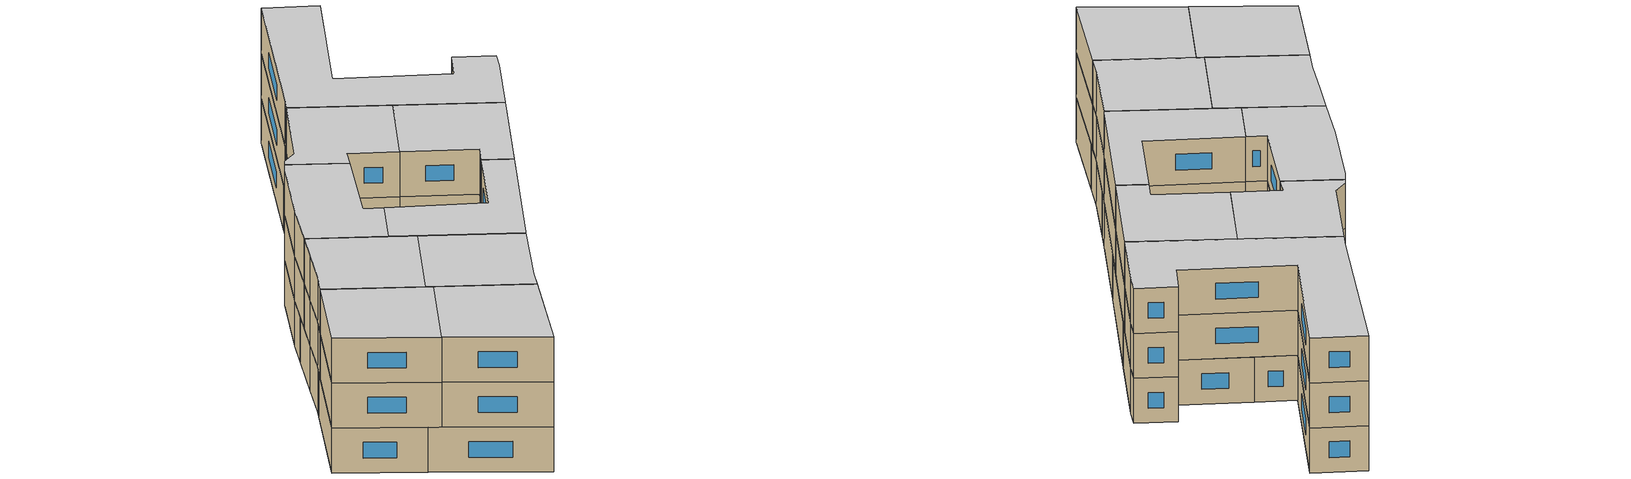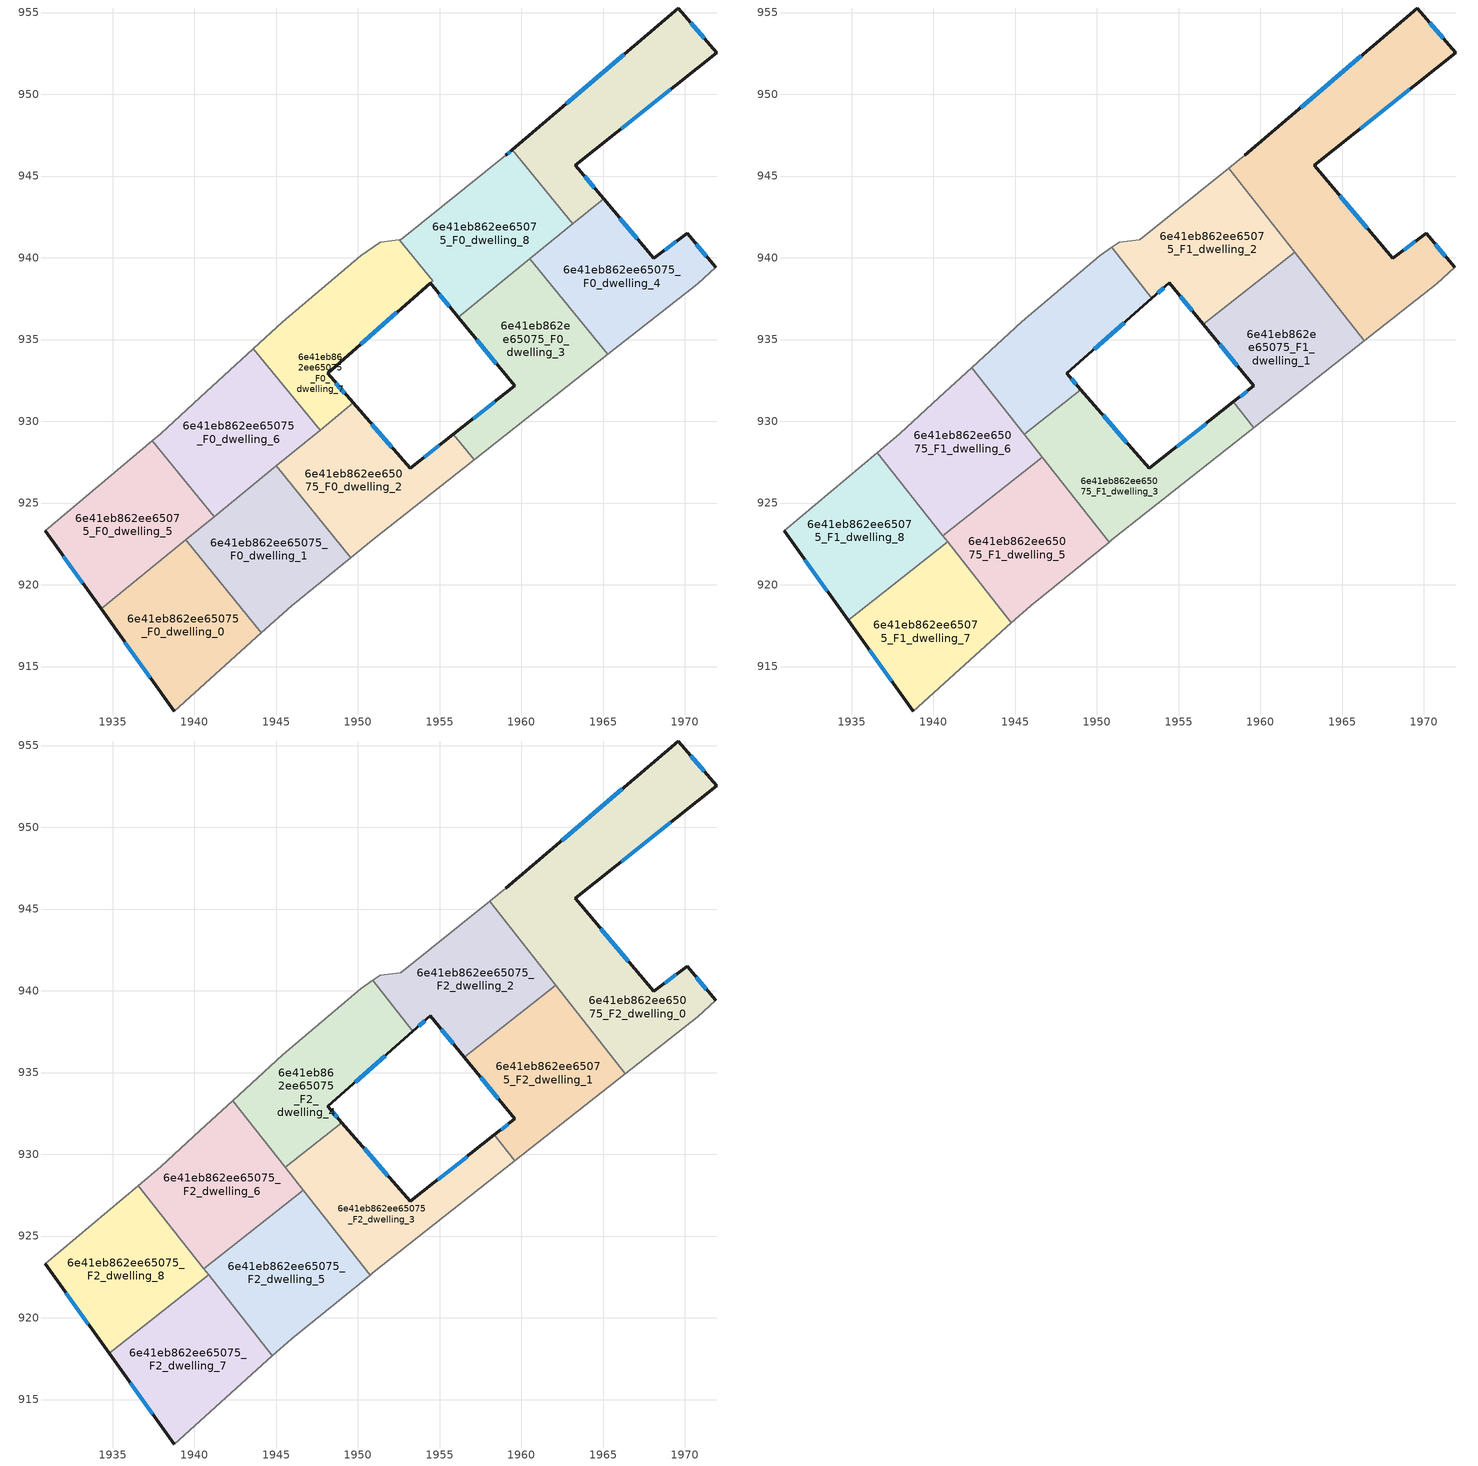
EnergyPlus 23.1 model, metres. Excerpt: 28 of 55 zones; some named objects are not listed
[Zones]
6e41eb862ee65075_F0_dwelling_0
 floor ground (EU_floor_Construction): 1939.47,922.75 1944.1,917.07 1938.76,912.28 1934.3,918.53 z0
 wall outside (EU_wall_Construction): 1934.3,918.53 1938.76,912.28 z0:3
 wall to 6e41eb862ee65075_F0_dwelling_1 (EU_wall_Construction): 1944.1,917.07 1939.47,922.75 z0:3
 wall adiabatic (EU_wall_Construction): 1938.76,912.28 1944.1,917.07 z0:3
 wall to 6e41eb862ee65075_F0_dwelling_5 (EU_wall_Construction): 1939.47,922.75 1934.3,918.53 z0:3
 window (EU_Window_Construction): 1935.75,916.5 1937.31,914.31 z0.98:2.02
6e41eb862ee65075_F0_dwelling_1
 floor ground (EU_floor_Construction): 1945.01,927.27 1949.58,921.67 1945.95,918.72 1944.1,917.07 1939.47,922.75 z0
 wall to 6e41eb862ee65075_F0_dwelling_2 (EU_wall_Construction): 1949.58,921.67 1945.01,927.27 z0:3
 wall adiabatic (EU_wall_Construction): 1944.1,917.07 1945.95,918.72 1949.58,921.67 z0:3
 wall to 6e41eb862ee65075_F0_dwelling_6 (EU_wall_Construction): 1945.01,927.27 1941.22,924.18 z0:3
 wall to 6e41eb862ee65075_F0_dwelling_5 (EU_wall_Construction): 1941.22,924.18 1939.47,922.75 z0:3
6e41eb862ee65075_F0_dwelling_2
 floor ground (EU_floor_Construction): 1955.85,929.21 1957.12,927.65 1950.92,922.75 1949.58,921.67 1945.01,927.27 1949.73,931.12 1953.21,927.13 z0
 wall outside (EU_wall_Construction): 1955.85,929.21 1953.21,927.13 1949.73,931.12 z0:3
 wall to 6e41eb862ee65075_F0_dwelling_3 (EU_wall_Construction): 1957.12,927.65 1955.85,929.21 z0:3
 wall adiabatic (EU_wall_Construction): 1949.58,921.67 1950.92,922.75 1957.12,927.65 z0:3
 wall to 6e41eb862ee65075_F0_dwelling_7 (EU_wall_Construction): 1949.73,931.12 1947.69,929.46 z0:3
 wall to 6e41eb862ee65075_F0_dwelling_6 (EU_wall_Construction): 1947.69,929.46 1945.01,927.27 z0:3
 window (EU_Window_Construction): 1952.08,928.43 1950.86,929.83 / 1954.99,928.54 1954.07,927.81 z0.98:2.02
6e41eb862ee65075_F0_dwelling_3
 floor ground (EU_floor_Construction): 1960.52,939.93 1965.29,934.09 1957.12,927.65 1955.85,929.21 1959.6,932.16 1956.15,936.37 z0
 wall outside (EU_wall_Construction): 1956.15,936.37 1959.6,932.16 1955.85,929.21 z0:3
 wall to 6e41eb862ee65075_F0_dwelling_4 (EU_wall_Construction): 1965.29,934.09 1960.52,939.93 z0:3
 wall adiabatic (EU_wall_Construction): 1957.12,927.65 1965.29,934.09 z0:3
 wall to 6e41eb862ee65075_F0_dwelling_8 (EU_wall_Construction): 1960.52,939.93 1956.3,936.49 1956.15,936.37 z0:3
 window (EU_Window_Construction): 1957.27,935 1958.48,933.53 / 1958.38,931.2 1957.07,930.17 z0.98:2.02
6e41eb862ee65075_F0_dwelling_4
 floor ground (EU_floor_Construction): 1970.14,941.51 1971.88,939.41 1970.78,938.42 1965.29,934.09 1960.52,939.93 1965.03,943.61 1968.11,939.97 z0
 wall outside (EU_wall_Construction): 1971.88,939.41 1970.14,941.51 1968.11,939.97 1965.03,943.61 z0:3
 wall adiabatic (EU_wall_Construction): 1965.29,934.09 1970.78,938.42 1971.88,939.41 z0:3
 wall to 6e41eb862ee65075_F0_dwelling_9 (EU_wall_Construction): 1965.03,943.61 1963.14,942.07 z0:3
 wall to 6e41eb862ee65075_F0_dwelling_8 (EU_wall_Construction): 1963.14,942.07 1960.52,939.93 z0:3
 window (EU_Window_Construction): 1967.11,941.16 1966.03,942.43 / 1969.48,941.01 1968.77,940.47 / 1971.31,940.09 1970.7,940.83 z0.98:2.02
6e41eb862ee65075_F0_dwelling_5
 floor ground (EU_floor_Construction): 1937.44,928.81 1941.22,924.18 1934.3,918.53 1930.88,923.31 z0
 wall outside (EU_wall_Construction): 1930.88,923.31 1934.3,918.53 z0:3
 wall to 6e41eb862ee65075_F0_dwelling_6 (EU_wall_Construction): 1941.22,924.18 1937.44,928.81 z0:3
 wall adiabatic (EU_wall_Construction): 1937.44,928.81 1930.88,923.31 z0:3
 window (EU_Window_Construction): 1931.99,921.76 1933.19,920.08 z0.98:2.02
6e41eb862ee65075_F0_dwelling_6
 floor ground (EU_floor_Construction): 1943.61,934.45 1947.69,929.46 1941.22,924.18 1937.44,928.81 1937.96,929.25 1940.35,931.46 z0
 wall adiabatic (EU_wall_Construction): 1943.61,934.45 1940.35,931.46 1937.96,929.25 1937.44,928.81 z0:3
 wall to 6e41eb862ee65075_F0_dwelling_7 (EU_wall_Construction): 1947.69,929.46 1943.61,934.45 z0:3
 ceiling adiabatic (EU_roof_Construction): 1947.69,929.46 1943.61,934.45 1942.34,933.29 1946.27,928.3 z3
6e41eb862ee65075_F0_dwelling_7
 floor ground (EU_floor_Construction): 1952.54,941.09 1954.58,938.59 1948.15,932.93 1949.73,931.12 1947.69,929.46 1943.61,934.45 1945.4,936.09 1950.19,940.13 1951.37,940.95 z0
 wall outside (EU_wall_Construction): 1949.73,931.12 1948.15,932.93 1954.43,938.46 z0:3
 wall to 6e41eb862ee65075_F0_dwelling_8 (EU_wall_Construction): 1954.44,938.46 1954.58,938.59 1952.54,941.09 z0:3
 wall adiabatic (EU_wall_Construction): 1952.54,941.09 1951.37,940.95 1950.19,940.13 1945.4,936.09 1943.61,934.45 z0:3
 window (EU_Window_Construction): 1950.19,934.73 1952.39,936.66 / 1949.21,931.71 1948.66,932.34 z0.98:2.02
6e41eb862ee65075_F0_dwelling_8
 floor ground (EU_floor_Construction): 1959.44,946.61 1963.14,942.07 1956.3,936.49 1956.15,936.37 1954.44,938.46 1954.58,938.59 1952.54,941.09 1952.63,941.1 1959.04,946.26 z0
 wall outside (EU_wall_Construction): 1959.44,946.61 1959.04,946.26 / 1954.44,938.46 1956.15,936.37 z0:3
 wall adiabatic (EU_wall_Construction): 1959.04,946.26 1952.63,941.1 1952.54,941.09 z0:3
 wall to 6e41eb862ee65075_F0_dwelling_9 (EU_wall_Construction): 1963.14,942.07 1959.44,946.61 z0:3
 window (EU_Window_Construction): 1959.31,946.49 1959.17,946.37 / 1955,937.78 1955.6,937.05 z0.98:2.02
6e41eb862ee65075_F0_dwelling_9
 floor ground (EU_floor_Construction): 1969.61,955.28 1971.96,952.54 1963.31,945.65 1965.03,943.61 1963.14,942.07 1959.44,946.61 z0
 wall outside (EU_wall_Construction): 1965.03,943.61 1963.31,945.65 1971.96,952.54 1969.61,955.28 1959.44,946.61 z0:3
 window (EU_Window_Construction): 1964.47,944.28 1963.87,944.99 / 1966.3,952.46 1962.75,949.43 / 1971.19,953.43 1970.37,954.39 / 1966.12,947.89 1969.14,950.3 z0.98:2.02
6e41eb862ee65075_F1_dwelling_0
 floor to 6e41eb862ee65075_F0_dwelling_9 (EU_floor_Construction): 1969.61,955.28 1971.96,952.54 1963.31,945.65 1965.03,943.61 1963.14,942.07 1959.44,946.6 z3
 floor to 6e41eb862ee65075_F0_dwelling_4 (EU_floor_Construction): 1970.14,941.51 1971.88,939.41 1970.78,938.42 1966.36,934.93 1961.67,940.88 1965.03,943.61 1968.11,939.97 z3
 floor to 6e41eb862ee65075_F0_dwelling_8 (EU_floor_Construction): 1959.44,946.6 1963.14,942.07 1961.67,940.88 1958.06,945.47 1959.04,946.26 z3
 wall outside (EU_wall_Construction): 1971.88,939.41 1970.14,941.51 1968.11,939.97 1963.31,945.65 1971.96,952.54 1969.61,955.28 1959.04,946.26 z3:6
 wall adiabatic (EU_wall_Construction): 1966.36,934.93 1970.78,938.42 1971.88,939.41 / 1959.04,946.26 1958.06,945.47 z3:6
 wall to 6e41eb862ee65075_F1_dwelling_1 (EU_wall_Construction): 1962.09,940.34 1966.36,934.93 z3:6
 wall to 6e41eb862ee65075_F1_dwelling_2 (EU_wall_Construction): 1958.06,945.47 1962.09,940.34 z3:6
 window (EU_Window_Construction): 1966.55,941.82 1964.87,943.8 / 1969.48,941.01 1968.77,940.47 / 1971.31,940.09 1970.7,940.83 / 1966.17,952.35 1962.48,949.19 / 1971.19,953.43 1970.37,954.39 / 1966.12,947.89 1969.14,950.3 z3.98:5.02
6e41eb862ee65075_F1_dwelling_1
 floor to 6e41eb862ee65075_F0_dwelling_3 (EU_floor_Construction): 1960.93,939.43 1965.29,934.09 1959.6,929.6 1958.35,931.18 1959.6,932.16 1956.5,935.94 z3
 floor to 6e41eb862ee65075_F0_dwelling_4 (EU_floor_Construction): 1962.09,940.34 1966.36,934.93 1965.29,934.09 1960.93,939.43 z3
 wall outside (EU_wall_Construction): 1956.5,935.94 1959.6,932.16 1958.35,931.18 z3:6
 wall to 6e41eb862ee65075_F1_dwelling_2 (EU_wall_Construction): 1962.09,940.34 1956.5,935.94 z3:6
 wall adiabatic (EU_wall_Construction): 1959.6,929.6 1966.36,934.93 z3:6
 wall to 6e41eb862ee65075_F1_dwelling_3 (EU_wall_Construction): 1958.35,931.18 1959.6,929.6 z3:6
 window (EU_Window_Construction): 1959.19,931.84 1958.76,931.5 / 1957.51,934.71 1958.59,933.39 z3.98:5.02
6e41eb862ee65075_F1_dwelling_2
 floor to 6e41eb862ee65075_F0_dwelling_8 (EU_floor_Construction): 1958.06,945.47 1961.67,940.88 1956.3,936.49 1956.15,936.37 1954.44,938.46 1954.58,938.59 1952.54,941.09 1952.63,941.1 z3
 floor to 6e41eb862ee65075_F0_dwelling_3 (EU_floor_Construction): 1960.52,939.93 1960.93,939.43 1956.5,935.94 1956.15,936.37 z3
 floor to 6e41eb862ee65075_F0_dwelling_7 (EU_floor_Construction): 1952.54,941.09 1954.58,938.59 1953.36,937.52 1950.91,940.63 1951.37,940.95 z3
 floor to 6e41eb862ee65075_F0_dwelling_4 (EU_floor_Construction): 1961.67,940.88 1962.09,940.34 1960.93,939.43 1960.52,939.93 z3
 wall outside (EU_wall_Construction): 1953.36,937.52 1954.44,938.46 1956.5,935.94 z3:6
 wall to 6e41eb862ee65075_F1_dwelling_4 (EU_wall_Construction): 1950.91,940.63 1953.36,937.52 z3:6
 wall adiabatic (EU_wall_Construction): 1958.06,945.47 1952.63,941.1 1951.37,940.95 1950.91,940.63 z3:6
 window (EU_Window_Construction): 1955.11,937.64 1955.83,936.76 / 1953.71,937.83 1954.09,938.16 z3.98:5.02
6e41eb862ee65075_F1_dwelling_3
 floor to 6e41eb862ee65075_F0_dwelling_2 (EU_floor_Construction): 1955.85,929.21 1957.12,927.65 1950.92,922.75 1950.75,922.62 1946.27,928.3 1949.73,931.12 1953.21,927.13 z3
 floor to 6e41eb862ee65075_F0_dwelling_3 (EU_floor_Construction): 1958.35,931.18 1959.6,929.6 1957.12,927.65 1955.85,929.21 z3
 floor to 6e41eb862ee65075_F0_dwelling_7 (EU_floor_Construction): 1949.02,931.94 1949.73,931.12 1947.69,929.46 1946.98,930.33 z3
 floor adiabatic (EU_floor_Construction): 1946.98,930.33 1947.69,929.46 1946.27,928.3 1945.56,929.21 z3
 wall outside (EU_wall_Construction): 1958.35,931.18 1953.21,927.13 1949.02,931.94 z3:6
 wall adiabatic (EU_wall_Construction): 1950.75,922.62 1950.92,922.75 1959.6,929.6 z3:6
 wall to 6e41eb862ee65075_F1_dwelling_4 (EU_wall_Construction): 1949.02,931.94 1945.56,929.21 z3:6
 wall to 6e41eb862ee65075_F1_dwelling_5 (EU_wall_Construction): 1946.66,927.82 1950.75,922.62 z3:6
 wall to 6e41eb862ee65075_F1_dwelling_6 (EU_wall_Construction): 1945.56,929.21 1946.66,927.82 z3:6
 window (EU_Window_Construction): 1951.85,928.69 1950.38,930.37 / 1956.68,929.87 1954.88,928.45 z3.98:5.02
6e41eb862ee65075_F1_dwelling_4
 floor to 6e41eb862ee65075_F0_dwelling_7 (EU_floor_Construction): 1950.91,940.63 1953.36,937.52 1948.15,932.93 1949.02,931.94 1946.98,930.33 1943.61,934.45 1945.4,936.09 1950.19,940.13 z3
 floor adiabatic (EU_floor_Construction): 1943.61,934.45 1946.98,930.33 1945.56,929.21 1942.34,933.29 z3
 wall outside (EU_wall_Construction): 1949.02,931.94 1948.15,932.93 1953.36,937.52 z3:6
 wall adiabatic (EU_wall_Construction): 1950.91,940.63 1950.19,940.13 1945.4,936.09 1942.34,933.29 z3:6
 wall to 6e41eb862ee65075_F1_dwelling_6 (EU_wall_Construction): 1942.34,933.29 1945.56,929.21 z3:6
 window (EU_Window_Construction): 1949.84,934.42 1951.67,936.03 / 1948.73,932.26 1948.43,932.61 z3.98:5.02
6e41eb862ee65075_F1_dwelling_5
 floor to 6e41eb862ee65075_F0_dwelling_1 (EU_floor_Construction): 1945.38,926.81 1949.58,921.67 1945.95,918.72 1944.77,917.67 1940.56,923.02 z3
 floor to 6e41eb862ee65075_F0_dwelling_2 (EU_floor_Construction): 1946.66,927.82 1950.75,922.62 1949.58,921.67 1945.38,926.81 z3
 wall to 6e41eb862ee65075_F1_dwelling_6 (EU_wall_Construction): 1946.66,927.82 1940.56,923.02 z3:6
 wall adiabatic (EU_wall_Construction): 1944.77,917.67 1945.95,918.72 1950.75,922.62 z3:6
 wall to 6e41eb862ee65075_F1_dwelling_7 (EU_wall_Construction): 1940.87,922.63 1944.77,917.67 z3:6
 wall to 6e41eb862ee65075_F1_dwelling_8 (EU_wall_Construction): 1940.56,923.02 1940.87,922.63 z3:6
6e41eb862ee65075_F1_dwelling_6
 floor to 6e41eb862ee65075_F0_dwelling_6 (EU_floor_Construction): 1942.34,933.29 1946.27,928.3 1941.22,924.18 1937.44,928.81 1937.96,929.25 1940.35,931.46 z3
 floor to 6e41eb862ee65075_F0_dwelling_1 (EU_floor_Construction): 1945.01,927.27 1945.38,926.81 1940.56,923.02 1940.26,923.4 z3
 floor to 6e41eb862ee65075_F0_dwelling_5 (EU_floor_Construction): 1937.44,928.81 1941.22,924.18 1940.26,923.4 1936.57,928.09 z3
 floor to 6e41eb862ee65075_F0_dwelling_2 (EU_floor_Construction): 1946.27,928.3 1946.66,927.82 1945.38,926.81 1945.01,927.27 z3
 wall adiabatic (EU_wall_Construction): 1942.34,933.29 1940.35,931.46 1937.96,929.25 1936.57,928.09 z3:6
 wall to 6e41eb862ee65075_F1_dwelling_8 (EU_wall_Construction): 1936.57,928.09 1940.56,923.02 z3:6
6e41eb862ee65075_F1_dwelling_7
 floor to 6e41eb862ee65075_F0_dwelling_0 (EU_floor_Construction): 1940.08,922 1944.1,917.07 1938.76,912.28 1934.79,917.84 z3
 floor to 6e41eb862ee65075_F0_dwelling_1 (EU_floor_Construction): 1940.87,922.63 1944.77,917.67 1944.1,917.07 1940.08,922 z3
 wall outside (EU_wall_Construction): 1934.79,917.84 1938.76,912.28 z3:6
 wall adiabatic (EU_wall_Construction): 1938.76,912.28 1944.77,917.67 z3:6
 wall to 6e41eb862ee65075_F1_dwelling_8 (EU_wall_Construction): 1940.87,922.63 1934.79,917.84 z3:6
 window (EU_Window_Construction): 1936.08,916.03 1937.47,914.09 z3.98:5.02
6e41eb862ee65075_F1_dwelling_8
 floor to 6e41eb862ee65075_F0_dwelling_5 (EU_floor_Construction): 1936.57,928.09 1940.26,923.4 1934.3,918.53 1930.88,923.31 z3
 floor to 6e41eb862ee65075_F0_dwelling_0 (EU_floor_Construction): 1939.47,922.75 1940.08,922 1934.79,917.84 1934.3,918.53 z3
 floor to 6e41eb862ee65075_F0_dwelling_1 (EU_floor_Construction): 1940.26,923.4 1940.87,922.63 1940.08,922 1939.47,922.75 z3
 wall outside (EU_wall_Construction): 1930.88,923.31 1934.79,917.84 z3:6
 wall adiabatic (EU_wall_Construction): 1936.57,928.09 1930.88,923.31 z3:6
 window (EU_Window_Construction): 1932.15,921.53 1933.52,919.62 z3.98:5.02
6e41eb862ee65075_F2_dwelling_0
 floor to 6e41eb862ee65075_F1_dwelling_0 (EU_floor_Construction): 1969.61,955.28 1971.96,952.54 1963.31,945.65 1968.11,939.97 1970.14,941.51 1971.88,939.41 1970.78,938.42 1966.36,934.93 1958.06,945.47 1959.04,946.26 z6
 wall outside (EU_wall_Construction): 1971.88,939.41 1970.14,941.51 1968.11,939.97 1963.31,945.65 1971.96,952.54 1969.61,955.28 1959.04,946.26 z6:9
 wall adiabatic (EU_wall_Construction): 1966.36,934.93 1970.78,938.42 1971.88,939.41 / 1959.04,946.26 1958.06,945.47 z6:9
 wall to 6e41eb862ee65075_F2_dwelling_1 (EU_wall_Construction): 1962.09,940.34 1966.36,934.93 z6:9
 wall to 6e41eb862ee65075_F2_dwelling_2 (EU_wall_Construction): 1958.06,945.47 1962.09,940.34 z6:9
 window (EU_Window_Construction): 1966.55,941.82 1964.87,943.8 / 1969.48,941.01 1968.77,940.47 / 1971.31,940.09 1970.7,940.83 / 1966.17,952.35 1962.48,949.19 / 1971.19,953.43 1970.37,954.39 / 1966.12,947.89 1969.14,950.3 z6.98:8.02
 ceiling to 6e41eb862ee65075_F3_dwelling_0 (EU_floor_Construction): 1970.78,938.42 1971.88,939.41 1970.14,941.51 1968.11,939.97 1963.31,945.65 1971.96,952.54 1969.61,955.28 1959.04,946.26 1958.06,945.47 1966.36,934.93 z9
6e41eb862ee65075_F2_dwelling_1
 floor to 6e41eb862ee65075_F1_dwelling_1 (EU_floor_Construction): 1962.09,940.34 1966.36,934.93 1959.6,929.6 1958.35,931.18 1959.6,932.16 1956.5,935.94 z6
 wall outside (EU_wall_Construction): 1956.5,935.94 1959.6,932.16 1958.35,931.18 z6:9
 wall to 6e41eb862ee65075_F2_dwelling_2 (EU_wall_Construction): 1962.09,940.34 1956.5,935.94 z6:9
 wall adiabatic (EU_wall_Construction): 1959.6,929.6 1966.36,934.93 z6:9
 wall to 6e41eb862ee65075_F2_dwelling_3 (EU_wall_Construction): 1958.35,931.18 1959.6,929.6 z6:9
 window (EU_Window_Construction): 1959.19,931.84 1958.76,931.5 / 1957.51,934.71 1958.59,933.39 z6.98:8.02
 ceiling to 6e41eb862ee65075_F3_dwelling_1 (EU_floor_Construction): 1966.36,934.93 1962.09,940.34 1956.5,935.94 1959.6,932.16 1958.35,931.18 1959.6,929.6 z9
6e41eb862ee65075_F2_dwelling_2
 floor to 6e41eb862ee65075_F1_dwelling_2 (EU_floor_Construction): 1958.06,945.47 1962.09,940.34 1956.5,935.94 1954.44,938.46 1953.36,937.52 1950.91,940.63 1951.37,940.95 1952.63,941.1 z6
 wall outside (EU_wall_Construction): 1953.36,937.52 1954.44,938.46 1956.5,935.94 z6:9
 wall to 6e41eb862ee65075_F2_dwelling_4 (EU_wall_Construction): 1950.91,940.63 1953.36,937.52 z6:9
 wall adiabatic (EU_wall_Construction): 1958.06,945.47 1952.63,941.1 1951.37,940.95 1950.91,940.63 z6:9
 window (EU_Window_Construction): 1955.11,937.64 1955.83,936.76 / 1953.71,937.83 1954.09,938.16 z6.98:8.02
 ceiling to 6e41eb862ee65075_F3_dwelling_2 (EU_floor_Construction): 1962.09,940.34 1958.06,945.47 1952.63,941.1 1951.37,940.95 1950.91,940.63 1953.36,937.52 1954.44,938.46 1956.5,935.94 z9
6e41eb862ee65075_F2_dwelling_3
 floor to 6e41eb862ee65075_F1_dwelling_3 (EU_floor_Construction): 1958.35,931.18 1959.6,929.6 1950.92,922.75 1950.75,922.62 1945.56,929.21 1949.02,931.94 1953.21,927.13 z6
 wall outside (EU_wall_Construction): 1958.35,931.18 1953.21,927.13 1949.02,931.94 z6:9
 wall adiabatic (EU_wall_Construction): 1950.75,922.62 1950.92,922.75 1959.6,929.6 z6:9
 wall to 6e41eb862ee65075_F2_dwelling_4 (EU_wall_Construction): 1949.02,931.94 1945.56,929.21 z6:9
 wall to 6e41eb862ee65075_F2_dwelling_5 (EU_wall_Construction): 1946.66,927.82 1950.75,922.62 z6:9
 wall to 6e41eb862ee65075_F2_dwelling_6 (EU_wall_Construction): 1945.56,929.21 1946.66,927.82 z6:9
 window (EU_Window_Construction): 1951.85,928.69 1950.38,930.37 / 1956.68,929.87 1954.88,928.45 z6.98:8.02
 ceiling to 6e41eb862ee65075_F3_dwelling_3 (EU_floor_Construction): 1959.6,929.6 1958.35,931.18 1953.21,927.13 1949.02,931.94 1945.56,929.21 1950.75,922.62 1950.92,922.75 z9
6e41eb862ee65075_F2_dwelling_4
 floor to 6e41eb862ee65075_F1_dwelling_4 (EU_floor_Construction): 1950.91,940.63 1953.36,937.52 1948.15,932.93 1949.02,931.94 1945.56,929.21 1942.34,933.29 1945.4,936.09 1950.19,940.13 z6
 wall outside (EU_wall_Construction): 1949.02,931.94 1948.15,932.93 1953.36,937.52 z6:9
 wall adiabatic (EU_wall_Construction): 1950.91,940.63 1950.19,940.13 1945.4,936.09 1942.34,933.29 z6:9
 wall to 6e41eb862ee65075_F2_dwelling_6 (EU_wall_Construction): 1942.34,933.29 1945.56,929.21 z6:9
 window (EU_Window_Construction): 1949.84,934.42 1951.67,936.03 / 1948.73,932.26 1948.43,932.61 z6.98:8.02
 ceiling to 6e41eb862ee65075_F3_dwelling_4 (EU_floor_Construction): 1949.02,931.94 1948.15,932.93 1953.36,937.52 1950.91,940.63 1950.19,940.13 1945.4,936.09 1942.34,933.29 1945.56,929.21 z9
6e41eb862ee65075_F2_dwelling_5
 floor to 6e41eb862ee65075_F1_dwelling_5 (EU_floor_Construction): 1946.66,927.82 1950.75,922.62 1945.95,918.72 1944.77,917.67 1940.56,923.02 z6
 wall to 6e41eb862ee65075_F2_dwelling_6 (EU_wall_Construction): 1946.66,927.82 1940.56,923.02 z6:9
 wall adiabatic (EU_wall_Construction): 1944.77,917.67 1945.95,918.72 1950.75,922.62 z6:9
 wall to 6e41eb862ee65075_F2_dwelling_7 (EU_wall_Construction): 1940.87,922.63 1944.77,917.67 z6:9
 wall to 6e41eb862ee65075_F2_dwelling_8 (EU_wall_Construction): 1940.56,923.02 1940.87,922.63 z6:9
 ceiling to 6e41eb862ee65075_F3_dwelling_5 (EU_floor_Construction): 1945.95,918.72 1950.75,922.62 1946.66,927.82 1940.56,923.02 1944.77,917.67 z9
6e41eb862ee65075_F2_dwelling_6
 floor to 6e41eb862ee65075_F1_dwelling_6 (EU_floor_Construction): 1942.34,933.29 1946.66,927.82 1940.56,923.02 1936.57,928.09 1937.96,929.25 1940.35,931.46 z6
 wall adiabatic (EU_wall_Construction): 1942.34,933.29 1940.35,931.46 1937.96,929.25 1936.57,928.09 z6:9
 wall to 6e41eb862ee65075_F2_dwelling_8 (EU_wall_Construction): 1936.57,928.09 1940.56,923.02 z6:9
 ceiling to 6e41eb862ee65075_F3_dwelling_6 (EU_floor_Construction): 1946.66,927.82 1942.34,933.29 1940.35,931.46 1937.96,929.25 1936.57,928.09 1940.56,923.02 z9
6e41eb862ee65075_F2_dwelling_7
 floor to 6e41eb862ee65075_F1_dwelling_7 (EU_floor_Construction): 1940.87,922.63 1944.77,917.67 1938.76,912.28 1934.79,917.84 z6
 wall outside (EU_wall_Construction): 1934.79,917.84 1938.76,912.28 z6:9
 wall adiabatic (EU_wall_Construction): 1938.76,912.28 1944.77,917.67 z6:9
 wall to 6e41eb862ee65075_F2_dwelling_8 (EU_wall_Construction): 1940.87,922.63 1934.79,917.84 z6:9
 window (EU_Window_Construction): 1936.08,916.03 1937.47,914.09 z6.98:8.02
 ceiling to 6e41eb862ee65075_F3_dwelling_7 (EU_floor_Construction): 1944.77,917.67 1940.87,922.63 1934.79,917.84 1938.76,912.28 z9
6e41eb862ee65075_F2_dwelling_8
 floor to 6e41eb862ee65075_F1_dwelling_8 (EU_floor_Construction): 1936.57,928.09 1940.87,922.63 1934.79,917.84 1930.88,923.31 z6
 wall outside (EU_wall_Construction): 1930.88,923.31 1934.79,917.84 z6:9
 wall adiabatic (EU_wall_Construction): 1936.57,928.09 1930.88,923.31 z6:9
 window (EU_Window_Construction): 1932.15,921.53 1933.52,919.62 z6.98:8.02
 ceiling to 6e41eb862ee65075_F3_dwelling_8 (EU_floor_Construction): 1940.87,922.63 1936.57,928.09 1930.88,923.31 1934.79,917.84 z9
[Building]
EU S2 Campaign: North Axis=0; Terrain=City; Solar Distribution=FullExterior
[Site:Location]
Bologna: Latitude=44.5; Longitude=11.25; Time Zone=1; Elevation=37
[SizingPeriod:WeatherFileDays]
AnnualSizingPeriod: Begin Month=1; Begin Day of Month=1; End Month=12; End Day of Month=31; Day of Week for Start Day=Monday; Use Weather File Daylight Saving Period=No; Use Weather File Rain and Snow Indicators=No
[MATERIAL]
EU_InternalMass_Material: Roughness=MediumRough; Thickness=0.1; Conductivity=1; Density=1800; Specific Heat=900; Thermal Absorptance=0.9; Solar Absorptance=0.7; Visible Absorptance=0.7
[MATERIAL:NOMASS] Roughness=MediumRough; Thermal Absorptance=0.9; Solar Absorptance=0.7; Visible Absorptance=0.7
Name | Thermal Resistance
EU_wall_NoMass | 0.905828
EU_roof_NoMass | 0.37593
EU_floor_NoMass | 0.67114
[WINDOWMATERIAL:SIMPLEGLAZINGSYSTEM]
EU_Window_SimpleGlazing: UFactor=4.52486; Solar Heat Gain Coefficient=0.85; Visible Transmittance=0.85
[CONSTRUCTION]
EU_wall_Construction: EU_wall_NoMass
EU_roof_Construction: EU_roof_NoMass
EU_floor_Construction: EU_floor_NoMass
EU_Window_Construction: EU_Window_SimpleGlazing
EU_InternalMass_Construction: EU_InternalMass_Material
[ZONE] Type=1; Multiplier=1; Ceiling Height=autocalculate; Floor Area=autocalculate; Part of Total Floor Area=Yes
Name | Volume
6e41eb862ee65075_F0_dwelling_0 | 155.465
6e41eb862ee65075_F1_dwelling_0; 6e41eb862ee65075_F2_dwelling_0 | 310.918
6e41eb862ee65075_F0_dwelling_1; 6e41eb862ee65075_F1_dwelling_2; 6e41eb862ee65075_F2_dwelling_2 | 155.438
6e41eb862ee65075_F1_dwelling_1; 6e41eb862ee65075_F2_dwelling_1; 6e41eb862ee65075_F1_dwelling_5; 6e41eb862ee65075_F2_dwelling_5 | 155.4375
6e41eb862ee65075_F0_dwelling_2 | 155.459
6e41eb862ee65075_F0_dwelling_3; 6e41eb862ee65075_F1_dwelling_4; 6e41eb862ee65075_F2_dwelling_4 | 155.442
6e41eb862ee65075_F1_dwelling_3; 6e41eb862ee65075_F2_dwelling_3; 6e41eb862ee65075_F0_dwelling_4 | 155.445
6e41eb862ee65075_F0_dwelling_5 | 155.448
6e41eb862ee65075_F0_dwelling_6; 6e41eb862ee65075_F0_dwelling_9 | 155.453
6e41eb862ee65075_F1_dwelling_6; 6e41eb862ee65075_F2_dwelling_6 | 155.463
6e41eb862ee65075_F0_dwelling_7 | 153.815
6e41eb862ee65075_F1_dwelling_7; 6e41eb862ee65075_F2_dwelling_7 | 155.44
6e41eb862ee65075_F0_dwelling_8 | 156.998
6e41eb862ee65075_F1_dwelling_8; 6e41eb862ee65075_F2_dwelling_8 | 155.444
[INTERNALMASS] Construction=EU_InternalMass_Construction
Name | Zone or ZoneList | Surface Area
6e41eb862ee65075_F0_dwelling_0_EU_InternalMass | 6e41eb862ee65075_F0_dwelling_0 | 51.8219
6e41eb862ee65075_F0_dwelling_1_EU_InternalMass | 6e41eb862ee65075_F0_dwelling_1 | 51.8129
6e41eb862ee65075_F0_dwelling_2_EU_InternalMass | 6e41eb862ee65075_F0_dwelling_2 | 51.8196
6e41eb862ee65075_F0_dwelling_3_EU_InternalMass | 6e41eb862ee65075_F0_dwelling_3 | 51.8138
6e41eb862ee65075_F0_dwelling_4_EU_InternalMass | 6e41eb862ee65075_F0_dwelling_4 | 51.8152
6e41eb862ee65075_F0_dwelling_5_EU_InternalMass | 6e41eb862ee65075_F0_dwelling_5 | 51.8158
6e41eb862ee65075_F0_dwelling_6_EU_InternalMass | 6e41eb862ee65075_F0_dwelling_6 | 51.8177
6e41eb862ee65075_F0_dwelling_7_EU_InternalMass | 6e41eb862ee65075_F0_dwelling_7 | 51.2926
6e41eb862ee65075_F0_dwelling_8_EU_InternalMass | 6e41eb862ee65075_F0_dwelling_8 | 52.3334
6e41eb862ee65075_F0_dwelling_9_EU_InternalMass | 6e41eb862ee65075_F0_dwelling_9 | 51.8176
6e41eb862ee65075_F1_dwelling_0_EU_InternalMass | 6e41eb862ee65075_F1_dwelling_0 | 103.64
6e41eb862ee65075_F1_dwelling_1_EU_InternalMass | 6e41eb862ee65075_F1_dwelling_1 | 51.8124
6e41eb862ee65075_F1_dwelling_2_EU_InternalMass | 6e41eb862ee65075_F1_dwelling_2 | 51.8132
6e41eb862ee65075_F1_dwelling_3_EU_InternalMass | 6e41eb862ee65075_F1_dwelling_3 | 51.8146
6e41eb862ee65075_F1_dwelling_4_EU_InternalMass | 6e41eb862ee65075_F1_dwelling_4 | 51.8142
6e41eb862ee65075_F1_dwelling_5_EU_InternalMass | 6e41eb862ee65075_F1_dwelling_5 | 51.8123
6e41eb862ee65075_F1_dwelling_6_EU_InternalMass | 6e41eb862ee65075_F1_dwelling_6 | 51.821
6e41eb862ee65075_F1_dwelling_7_EU_InternalMass | 6e41eb862ee65075_F1_dwelling_7 | 51.8137
6e41eb862ee65075_F1_dwelling_8_EU_InternalMass | 6e41eb862ee65075_F1_dwelling_8 | 51.8145
6e41eb862ee65075_F2_dwelling_0_EU_InternalMass | 6e41eb862ee65075_F2_dwelling_0 | 103.64
6e41eb862ee65075_F2_dwelling_1_EU_InternalMass | 6e41eb862ee65075_F2_dwelling_1 | 51.8124
6e41eb862ee65075_F2_dwelling_2_EU_InternalMass | 6e41eb862ee65075_F2_dwelling_2 | 51.8132
6e41eb862ee65075_F2_dwelling_3_EU_InternalMass | 6e41eb862ee65075_F2_dwelling_3 | 51.8146
6e41eb862ee65075_F2_dwelling_4_EU_InternalMass | 6e41eb862ee65075_F2_dwelling_4 | 51.8142
6e41eb862ee65075_F2_dwelling_5_EU_InternalMass | 6e41eb862ee65075_F2_dwelling_5 | 51.8123
6e41eb862ee65075_F2_dwelling_6_EU_InternalMass | 6e41eb862ee65075_F2_dwelling_6 | 51.821
6e41eb862ee65075_F2_dwelling_7_EU_InternalMass | 6e41eb862ee65075_F2_dwelling_7 | 51.8137
6e41eb862ee65075_F2_dwelling_8_EU_InternalMass | 6e41eb862ee65075_F2_dwelling_8 | 51.8145
[OTHEREQUIPMENT] Fuel Type=Electricity; Design Level Calculation Method=Watts/Area; Power per Zone Floor Area=1; Fraction Latent=0; Fraction Radiant=0; Fraction Lost=0; Carbon Dioxide Generation Rate=0; EndUse Subcategory=EU_Step8_InternalGains
Name | Zone or ZoneList or Space or SpaceList | Schedule
EU_Step8_InternalGain_6e41eb862ee65075_F0_dwelling_0_f000 | 6e41eb862ee65075_F0_dwelling_0 | EU_Step8_GainSchedule_6e41eb862ee65075_F0_dwelling_0_f000
EU_Step8_InternalGain_6e41eb862ee65075_F0_dwelling_1_f000 | 6e41eb862ee65075_F0_dwelling_1 | EU_Step8_GainSchedule_6e41eb862ee65075_F0_dwelling_1_f000
EU_Step8_InternalGain_6e41eb862ee65075_F0_dwelling_2_f000 | 6e41eb862ee65075_F0_dwelling_2 | EU_Step8_GainSchedule_6e41eb862ee65075_F0_dwelling_2_f000
EU_Step8_InternalGain_6e41eb862ee65075_F0_dwelling_3_f000 | 6e41eb862ee65075_F0_dwelling_3 | EU_Step8_GainSchedule_6e41eb862ee65075_F0_dwelling_3_f000
EU_Step8_InternalGain_6e41eb862ee65075_F0_dwelling_4_f000 | 6e41eb862ee65075_F0_dwelling_4 | EU_Step8_GainSchedule_6e41eb862ee65075_F0_dwelling_4_f000
EU_Step8_InternalGain_6e41eb862ee65075_F0_dwelling_5_f000 | 6e41eb862ee65075_F0_dwelling_5 | EU_Step8_GainSchedule_6e41eb862ee65075_F0_dwelling_5_f000
EU_Step8_InternalGain_6e41eb862ee65075_F0_dwelling_6_f000 | 6e41eb862ee65075_F0_dwelling_6 | EU_Step8_GainSchedule_6e41eb862ee65075_F0_dwelling_6_f000
EU_Step8_InternalGain_6e41eb862ee65075_F0_dwelling_7_f000 | 6e41eb862ee65075_F0_dwelling_7 | EU_Step8_GainSchedule_6e41eb862ee65075_F0_dwelling_7_f000
EU_Step8_InternalGain_6e41eb862ee65075_F0_dwelling_8_f000 | 6e41eb862ee65075_F0_dwelling_8 | EU_Step8_GainSchedule_6e41eb862ee65075_F0_dwelling_8_f000
EU_Step8_InternalGain_6e41eb862ee65075_F0_dwelling_9_f000 | 6e41eb862ee65075_F0_dwelling_9 | EU_Step8_GainSchedule_6e41eb862ee65075_F0_dwelling_9_f000
EU_Step8_InternalGain_6e41eb862ee65075_F1_dwelling_0_f000 | 6e41eb862ee65075_F1_dwelling_0 | EU_Step8_GainSchedule_6e41eb862ee65075_F1_dwelling_0_f000
EU_Step8_InternalGain_6e41eb862ee65075_F1_dwelling_1_f000 | 6e41eb862ee65075_F1_dwelling_1 | EU_Step8_GainSchedule_6e41eb862ee65075_F1_dwelling_1_f000
EU_Step8_InternalGain_6e41eb862ee65075_F1_dwelling_2_f000 | 6e41eb862ee65075_F1_dwelling_2 | EU_Step8_GainSchedule_6e41eb862ee65075_F1_dwelling_2_f000
EU_Step8_InternalGain_6e41eb862ee65075_F1_dwelling_3_f000 | 6e41eb862ee65075_F1_dwelling_3 | EU_Step8_GainSchedule_6e41eb862ee65075_F1_dwelling_3_f000
EU_Step8_InternalGain_6e41eb862ee65075_F1_dwelling_4_f000 | 6e41eb862ee65075_F1_dwelling_4 | EU_Step8_GainSchedule_6e41eb862ee65075_F1_dwelling_4_f000
EU_Step8_InternalGain_6e41eb862ee65075_F1_dwelling_5_f000 | 6e41eb862ee65075_F1_dwelling_5 | EU_Step8_GainSchedule_6e41eb862ee65075_F1_dwelling_5_f000
EU_Step8_InternalGain_6e41eb862ee65075_F1_dwelling_6_f000 | 6e41eb862ee65075_F1_dwelling_6 | EU_Step8_GainSchedule_6e41eb862ee65075_F1_dwelling_6_f000
EU_Step8_InternalGain_6e41eb862ee65075_F1_dwelling_7_f000 | 6e41eb862ee65075_F1_dwelling_7 | EU_Step8_GainSchedule_6e41eb862ee65075_F1_dwelling_7_f000
EU_Step8_InternalGain_6e41eb862ee65075_F1_dwelling_8_f000 | 6e41eb862ee65075_F1_dwelling_8 | EU_Step8_GainSchedule_6e41eb862ee65075_F1_dwelling_8_f000
EU_Step8_InternalGain_6e41eb862ee65075_F2_dwelling_0_f000 | 6e41eb862ee65075_F2_dwelling_0 | EU_Step8_GainSchedule_6e41eb862ee65075_F2_dwelling_0_f000
EU_Step8_InternalGain_6e41eb862ee65075_F2_dwelling_1_f000 | 6e41eb862ee65075_F2_dwelling_1 | EU_Step8_GainSchedule_6e41eb862ee65075_F2_dwelling_1_f000
EU_Step8_InternalGain_6e41eb862ee65075_F2_dwelling_2_f000 | 6e41eb862ee65075_F2_dwelling_2 | EU_Step8_GainSchedule_6e41eb862ee65075_F2_dwelling_2_f000
EU_Step8_InternalGain_6e41eb862ee65075_F2_dwelling_3_f000 | 6e41eb862ee65075_F2_dwelling_3 | EU_Step8_GainSchedule_6e41eb862ee65075_F2_dwelling_3_f000
EU_Step8_InternalGain_6e41eb862ee65075_F2_dwelling_4_f000 | 6e41eb862ee65075_F2_dwelling_4 | EU_Step8_GainSchedule_6e41eb862ee65075_F2_dwelling_4_f000
EU_Step8_InternalGain_6e41eb862ee65075_F2_dwelling_5_f000 | 6e41eb862ee65075_F2_dwelling_5 | EU_Step8_GainSchedule_6e41eb862ee65075_F2_dwelling_5_f000
EU_Step8_InternalGain_6e41eb862ee65075_F2_dwelling_6_f000 | 6e41eb862ee65075_F2_dwelling_6 | EU_Step8_GainSchedule_6e41eb862ee65075_F2_dwelling_6_f000
EU_Step8_InternalGain_6e41eb862ee65075_F2_dwelling_7_f000 | 6e41eb862ee65075_F2_dwelling_7 | EU_Step8_GainSchedule_6e41eb862ee65075_F2_dwelling_7_f000
EU_Step8_InternalGain_6e41eb862ee65075_F2_dwelling_8_f000 | 6e41eb862ee65075_F2_dwelling_8 | EU_Step8_GainSchedule_6e41eb862ee65075_F2_dwelling_8_f000
[ZONEVENTILATION:DESIGNFLOWRATE] Schedule=EU_AlwaysOn; Design Flow Rate Calculation Method=AirChanges/Hour; Air Changes per Hour=0.73129; Ventilation Type=Natural; Fan Pressure Rise=0; Fan Total Efficiency=1; Constant Term Coefficient=1; Temperature Term Coefficient=0; Velocity Term Coefficient=0; Velocity Squared Term Coefficient=0; Minimum Indoor Temperature=-100; Maximum Indoor Temperature=100; Delta Temperature=-100; Minimum Outdoor Temperature=-100; Maximum Outdoor Temperature=100; Maximum Wind Speed=40
Name | Zone or ZoneList or Space or SpaceList
EU_ConstantAir_6e41eb862ee65075_F0_dwelling_0 | 6e41eb862ee65075_F0_dwelling_0
EU_ConstantAir_6e41eb862ee65075_F0_dwelling_1 | 6e41eb862ee65075_F0_dwelling_1
EU_ConstantAir_6e41eb862ee65075_F0_dwelling_2 | 6e41eb862ee65075_F0_dwelling_2
EU_ConstantAir_6e41eb862ee65075_F0_dwelling_3 | 6e41eb862ee65075_F0_dwelling_3
EU_ConstantAir_6e41eb862ee65075_F0_dwelling_4 | 6e41eb862ee65075_F0_dwelling_4
EU_ConstantAir_6e41eb862ee65075_F0_dwelling_5 | 6e41eb862ee65075_F0_dwelling_5
EU_ConstantAir_6e41eb862ee65075_F0_dwelling_6 | 6e41eb862ee65075_F0_dwelling_6
EU_ConstantAir_6e41eb862ee65075_F0_dwelling_7 | 6e41eb862ee65075_F0_dwelling_7
EU_ConstantAir_6e41eb862ee65075_F0_dwelling_8 | 6e41eb862ee65075_F0_dwelling_8
EU_ConstantAir_6e41eb862ee65075_F0_dwelling_9 | 6e41eb862ee65075_F0_dwelling_9
EU_ConstantAir_6e41eb862ee65075_F1_dwelling_0 | 6e41eb862ee65075_F1_dwelling_0
EU_ConstantAir_6e41eb862ee65075_F1_dwelling_1 | 6e41eb862ee65075_F1_dwelling_1
EU_ConstantAir_6e41eb862ee65075_F1_dwelling_2 | 6e41eb862ee65075_F1_dwelling_2
EU_ConstantAir_6e41eb862ee65075_F1_dwelling_3 | 6e41eb862ee65075_F1_dwelling_3
EU_ConstantAir_6e41eb862ee65075_F1_dwelling_4 | 6e41eb862ee65075_F1_dwelling_4
EU_ConstantAir_6e41eb862ee65075_F1_dwelling_5 | 6e41eb862ee65075_F1_dwelling_5
EU_ConstantAir_6e41eb862ee65075_F1_dwelling_6 | 6e41eb862ee65075_F1_dwelling_6
EU_ConstantAir_6e41eb862ee65075_F1_dwelling_7 | 6e41eb862ee65075_F1_dwelling_7
EU_ConstantAir_6e41eb862ee65075_F1_dwelling_8 | 6e41eb862ee65075_F1_dwelling_8
EU_ConstantAir_6e41eb862ee65075_F2_dwelling_0 | 6e41eb862ee65075_F2_dwelling_0
EU_ConstantAir_6e41eb862ee65075_F2_dwelling_1 | 6e41eb862ee65075_F2_dwelling_1
EU_ConstantAir_6e41eb862ee65075_F2_dwelling_2 | 6e41eb862ee65075_F2_dwelling_2
EU_ConstantAir_6e41eb862ee65075_F2_dwelling_3 | 6e41eb862ee65075_F2_dwelling_3
EU_ConstantAir_6e41eb862ee65075_F2_dwelling_4 | 6e41eb862ee65075_F2_dwelling_4
EU_ConstantAir_6e41eb862ee65075_F2_dwelling_5 | 6e41eb862ee65075_F2_dwelling_5
EU_ConstantAir_6e41eb862ee65075_F2_dwelling_6 | 6e41eb862ee65075_F2_dwelling_6
EU_ConstantAir_6e41eb862ee65075_F2_dwelling_7 | 6e41eb862ee65075_F2_dwelling_7
EU_ConstantAir_6e41eb862ee65075_F2_dwelling_8 | 6e41eb862ee65075_F2_dwelling_8
[HVACTEMPLATE:THERMOSTAT] Constant Heating Setpoint=20; Constant Cooling Setpoint=50
EU_HeatOnly_6e41eb862ee65075_F0_dwelling_0; EU_HeatOnly_6e41eb862ee65075_F0_dwelling_1; EU_HeatOnly_6e41eb862ee65075_F0_dwelling_2; EU_HeatOnly_6e41eb862ee65075_F0_dwelling_3; EU_HeatOnly_6e41eb862ee65075_F0_dwelling_4; EU_HeatOnly_6e41eb862ee65075_F0_dwelling_5; EU_HeatOnly_6e41eb862ee65075_F0_dwelling_6; EU_HeatOnly_6e41eb862ee65075_F0_dwelling_7; EU_HeatOnly_6e41eb862ee65075_F0_dwelling_8; EU_HeatOnly_6e41eb862ee65075_F0_dwelling_9; EU_HeatOnly_6e41eb862ee65075_F1_dwelling_0; EU_HeatOnly_6e41eb862ee65075_F1_dwelling_1; EU_HeatOnly_6e41eb862ee65075_F1_dwelling_2; EU_HeatOnly_6e41eb862ee65075_F1_dwelling_3; EU_HeatOnly_6e41eb862ee65075_F1_dwelling_4; EU_HeatOnly_6e41eb862ee65075_F1_dwelling_5; EU_HeatOnly_6e41eb862ee65075_F1_dwelling_6; EU_HeatOnly_6e41eb862ee65075_F1_dwelling_7; EU_HeatOnly_6e41eb862ee65075_F1_dwelling_8; EU_HeatOnly_6e41eb862ee65075_F2_dwelling_0; EU_HeatOnly_6e41eb862ee65075_F2_dwelling_1; EU_HeatOnly_6e41eb862ee65075_F2_dwelling_2; EU_HeatOnly_6e41eb862ee65075_F2_dwelling_3; EU_HeatOnly_6e41eb862ee65075_F2_dwelling_4; EU_HeatOnly_6e41eb862ee65075_F2_dwelling_5; EU_HeatOnly_6e41eb862ee65075_F2_dwelling_6
[HVACTEMPLATE:ZONE:IDEALLOADSAIRSYSTEM] System Availability Schedule=EU_AlwaysOn; Maximum Heating Supply Air Temperature=50; Minimum Cooling Supply Air Temperature=13; Maximum Heating Supply Air Humidity Ratio=0.0156; Minimum Cooling Supply Air Humidity Ratio=0.0077; Heating Limit=NoLimit; Cooling Limit=NoLimit; Heating Availability Schedule=EU_AlwaysOn; Cooling Availability Schedule=EU_CoolingOff; Dehumidification Control Type=ConstantSensibleHeatRatio; Cooling Sensible Heat Ratio=0.7; Dehumidification Setpoint=60; Humidification Control Type=None; Humidification Setpoint=30; Outdoor Air Method=None; Outdoor Air Flow Rate per Person=0.00944; Outdoor Air Flow Rate per Zone Floor Area=0; Outdoor Air Flow Rate per Zone=0; Demand Controlled Ventilation Type=None; Outdoor Air Economizer Type=NoEconomizer; Heat Recovery Type=None; Sensible Heat Recovery Effectiveness=0.7; Latent Heat Recovery Effectiveness=0.65
Name | Template Thermostat
6e41eb862ee65075_F0_dwelling_0 | EU_HeatOnly_6e41eb862ee65075_F0_dwelling_0
6e41eb862ee65075_F0_dwelling_1 | EU_HeatOnly_6e41eb862ee65075_F0_dwelling_1
6e41eb862ee65075_F0_dwelling_2 | EU_HeatOnly_6e41eb862ee65075_F0_dwelling_2
6e41eb862ee65075_F0_dwelling_3 | EU_HeatOnly_6e41eb862ee65075_F0_dwelling_3
6e41eb862ee65075_F0_dwelling_4 | EU_HeatOnly_6e41eb862ee65075_F0_dwelling_4
6e41eb862ee65075_F0_dwelling_5 | EU_HeatOnly_6e41eb862ee65075_F0_dwelling_5
6e41eb862ee65075_F0_dwelling_6 | EU_HeatOnly_6e41eb862ee65075_F0_dwelling_6
6e41eb862ee65075_F0_dwelling_7 | EU_HeatOnly_6e41eb862ee65075_F0_dwelling_7
6e41eb862ee65075_F0_dwelling_8 | EU_HeatOnly_6e41eb862ee65075_F0_dwelling_8
6e41eb862ee65075_F0_dwelling_9 | EU_HeatOnly_6e41eb862ee65075_F0_dwelling_9
6e41eb862ee65075_F1_dwelling_0 | EU_HeatOnly_6e41eb862ee65075_F1_dwelling_0
6e41eb862ee65075_F1_dwelling_1 | EU_HeatOnly_6e41eb862ee65075_F1_dwelling_1
6e41eb862ee65075_F1_dwelling_2 | EU_HeatOnly_6e41eb862ee65075_F1_dwelling_2
6e41eb862ee65075_F1_dwelling_3 | EU_HeatOnly_6e41eb862ee65075_F1_dwelling_3
6e41eb862ee65075_F1_dwelling_4 | EU_HeatOnly_6e41eb862ee65075_F1_dwelling_4
6e41eb862ee65075_F1_dwelling_5 | EU_HeatOnly_6e41eb862ee65075_F1_dwelling_5
6e41eb862ee65075_F1_dwelling_6 | EU_HeatOnly_6e41eb862ee65075_F1_dwelling_6
6e41eb862ee65075_F1_dwelling_7 | EU_HeatOnly_6e41eb862ee65075_F1_dwelling_7
6e41eb862ee65075_F1_dwelling_8 | EU_HeatOnly_6e41eb862ee65075_F1_dwelling_8
6e41eb862ee65075_F2_dwelling_0 | EU_HeatOnly_6e41eb862ee65075_F2_dwelling_0
6e41eb862ee65075_F2_dwelling_1 | EU_HeatOnly_6e41eb862ee65075_F2_dwelling_1
6e41eb862ee65075_F2_dwelling_2 | EU_HeatOnly_6e41eb862ee65075_F2_dwelling_2
6e41eb862ee65075_F2_dwelling_3 | EU_HeatOnly_6e41eb862ee65075_F2_dwelling_3
6e41eb862ee65075_F2_dwelling_4 | EU_HeatOnly_6e41eb862ee65075_F2_dwelling_4
6e41eb862ee65075_F2_dwelling_5 | EU_HeatOnly_6e41eb862ee65075_F2_dwelling_5
6e41eb862ee65075_F2_dwelling_6 | EU_HeatOnly_6e41eb862ee65075_F2_dwelling_6
6e41eb862ee65075_F2_dwelling_7 | EU_HeatOnly_6e41eb862ee65075_F2_dwelling_7
6e41eb862ee65075_F2_dwelling_8 | EU_HeatOnly_6e41eb862ee65075_F2_dwelling_8
[SIZING:ZONE] Zone Cooling Design Supply Air Temperature Input Method=SupplyAirTemperature; Zone Cooling Design Supply Air Temperature=13; Zone Heating Design Supply Air Temperature Input Method=SupplyAirTemperature; Zone Heating Design Supply Air Temperature=50; Zone Cooling Design Supply Air Humidity Ratio=0.008; Zone Heating Design Supply Air Humidity Ratio=0.008; Cooling Design Air Flow Method=DesignDay; Cooling Design Air Flow Rate=0; Cooling Minimum Air Flow per Zone Floor Area=0.000762; Cooling Minimum Air Flow=0; Cooling Minimum Air Flow Fraction=0.2; Heating Design Air Flow Method=DesignDay; Heating Design Air Flow Rate=0; Heating Maximum Air Flow per Zone Floor Area=0.002032; Heating Maximum Air Flow=0.141576; Heating Maximum Air Flow Fraction=0.3; Account for Dedicated Outdoor Air System=No; Dedicated Outdoor Air System Control Strategy=NeutralSupplyAir; Dedicated Outdoor Air Low Setpoint Temperature for Design=autosize; Dedicated Outdoor Air High Setpoint Temperature for Design=autosize; Zone Load Sizing Method=Sensible Load Only No Latent Load; Zone Latent Cooling Design Supply Air Humidity Ratio Input Method=HumidityRatioDifference; Zone Cooling Design Supply Air Humidity Ratio Difference=0.005; Zone Latent Heating Design Supply Air Humidity Ratio Input Method=HumidityRatioDifference; Zone Humidification Design Supply Air Humidity Ratio Difference=0.005
6e41eb862ee65075_F0_dwelling_0; 6e41eb862ee65075_F0_dwelling_1; 6e41eb862ee65075_F0_dwelling_2; 6e41eb862ee65075_F0_dwelling_3; 6e41eb862ee65075_F0_dwelling_4; 6e41eb862ee65075_F0_dwelling_5; 6e41eb862ee65075_F0_dwelling_6; 6e41eb862ee65075_F0_dwelling_7; 6e41eb862ee65075_F0_dwelling_8; 6e41eb862ee65075_F0_dwelling_9; 6e41eb862ee65075_F1_dwelling_0; 6e41eb862ee65075_F1_dwelling_1; 6e41eb862ee65075_F1_dwelling_2; 6e41eb862ee65075_F1_dwelling_3; 6e41eb862ee65075_F1_dwelling_4; 6e41eb862ee65075_F1_dwelling_5; 6e41eb862ee65075_F1_dwelling_6; 6e41eb862ee65075_F1_dwelling_7; 6e41eb862ee65075_F1_dwelling_8; 6e41eb862ee65075_F2_dwelling_0; 6e41eb862ee65075_F2_dwelling_1; 6e41eb862ee65075_F2_dwelling_2; 6e41eb862ee65075_F2_dwelling_3; 6e41eb862ee65075_F2_dwelling_4; 6e41eb862ee65075_F2_dwelling_5; 6e41eb862ee65075_F2_dwelling_6; 6e41eb862ee65075_F2_dwelling_7; 6e41eb862ee65075_F2_dwelling_8
[SCHEDULE:CONSTANT]
Name | Hourly Value
EU_AlwaysOn | 1
EU_CoolingOff | 0
[SCHEDULE:FILE] Column Number=1; Rows to Skip at Top=0; Number of Hours of Data=8760; Column Separator=Comma; Interpolate to Timestep=No; Minutes per Item=60; Adjust Schedule for Daylight Savings=Yes
Name | File
EU_Step8_GainSchedule_6e41eb862ee65075_F0_dwelling_0_f000 | ../../schedules/6e41eb862ee65075/6e41eb862ee65075_F0_dwelling_0_f000_gain.csv
EU_Step8_GainSchedule_6e41eb862ee65075_F0_dwelling_1_f000 | ../../schedules/6e41eb862ee65075/6e41eb862ee65075_F0_dwelling_1_f000_gain.csv
EU_Step8_GainSchedule_6e41eb862ee65075_F0_dwelling_2_f000 | ../../schedules/6e41eb862ee65075/6e41eb862ee65075_F0_dwelling_2_f000_gain.csv
EU_Step8_GainSchedule_6e41eb862ee65075_F0_dwelling_3_f000 | ../../schedules/6e41eb862ee65075/6e41eb862ee65075_F0_dwelling_3_f000_gain.csv
EU_Step8_GainSchedule_6e41eb862ee65075_F0_dwelling_4_f000 | ../../schedules/6e41eb862ee65075/6e41eb862ee65075_F0_dwelling_4_f000_gain.csv
EU_Step8_GainSchedule_6e41eb862ee65075_F0_dwelling_5_f000 | ../../schedules/6e41eb862ee65075/6e41eb862ee65075_F0_dwelling_5_f000_gain.csv
EU_Step8_GainSchedule_6e41eb862ee65075_F0_dwelling_6_f000 | ../../schedules/6e41eb862ee65075/6e41eb862ee65075_F0_dwelling_6_f000_gain.csv
EU_Step8_GainSchedule_6e41eb862ee65075_F0_dwelling_7_f000 | ../../schedules/6e41eb862ee65075/6e41eb862ee65075_F0_dwelling_7_f000_gain.csv
EU_Step8_GainSchedule_6e41eb862ee65075_F0_dwelling_8_f000 | ../../schedules/6e41eb862ee65075/6e41eb862ee65075_F0_dwelling_8_f000_gain.csv
EU_Step8_GainSchedule_6e41eb862ee65075_F0_dwelling_9_f000 | ../../schedules/6e41eb862ee65075/6e41eb862ee65075_F0_dwelling_9_f000_gain.csv
EU_Step8_GainSchedule_6e41eb862ee65075_F1_dwelling_0_f000 | ../../schedules/6e41eb862ee65075/6e41eb862ee65075_F1_dwelling_0_f000_gain.csv
EU_Step8_GainSchedule_6e41eb862ee65075_F1_dwelling_1_f000 | ../../schedules/6e41eb862ee65075/6e41eb862ee65075_F1_dwelling_1_f000_gain.csv
EU_Step8_GainSchedule_6e41eb862ee65075_F1_dwelling_2_f000 | ../../schedules/6e41eb862ee65075/6e41eb862ee65075_F1_dwelling_2_f000_gain.csv
EU_Step8_GainSchedule_6e41eb862ee65075_F1_dwelling_3_f000 | ../../schedules/6e41eb862ee65075/6e41eb862ee65075_F1_dwelling_3_f000_gain.csv
EU_Step8_GainSchedule_6e41eb862ee65075_F1_dwelling_4_f000 | ../../schedules/6e41eb862ee65075/6e41eb862ee65075_F1_dwelling_4_f000_gain.csv
EU_Step8_GainSchedule_6e41eb862ee65075_F1_dwelling_5_f000 | ../../schedules/6e41eb862ee65075/6e41eb862ee65075_F1_dwelling_5_f000_gain.csv
EU_Step8_GainSchedule_6e41eb862ee65075_F1_dwelling_6_f000 | ../../schedules/6e41eb862ee65075/6e41eb862ee65075_F1_dwelling_6_f000_gain.csv
EU_Step8_GainSchedule_6e41eb862ee65075_F1_dwelling_7_f000 | ../../schedules/6e41eb862ee65075/6e41eb862ee65075_F1_dwelling_7_f000_gain.csv
EU_Step8_GainSchedule_6e41eb862ee65075_F1_dwelling_8_f000 | ../../schedules/6e41eb862ee65075/6e41eb862ee65075_F1_dwelling_8_f000_gain.csv
EU_Step8_GainSchedule_6e41eb862ee65075_F2_dwelling_0_f000 | ../../schedules/6e41eb862ee65075/6e41eb862ee65075_F2_dwelling_0_f000_gain.csv
EU_Step8_GainSchedule_6e41eb862ee65075_F2_dwelling_1_f000 | ../../schedules/6e41eb862ee65075/6e41eb862ee65075_F2_dwelling_1_f000_gain.csv
EU_Step8_GainSchedule_6e41eb862ee65075_F2_dwelling_2_f000 | ../../schedules/6e41eb862ee65075/6e41eb862ee65075_F2_dwelling_2_f000_gain.csv
EU_Step8_GainSchedule_6e41eb862ee65075_F2_dwelling_3_f000 | ../../schedules/6e41eb862ee65075/6e41eb862ee65075_F2_dwelling_3_f000_gain.csv
EU_Step8_GainSchedule_6e41eb862ee65075_F2_dwelling_4_f000 | ../../schedules/6e41eb862ee65075/6e41eb862ee65075_F2_dwelling_4_f000_gain.csv
EU_Step8_GainSchedule_6e41eb862ee65075_F2_dwelling_5_f000 | ../../schedules/6e41eb862ee65075/6e41eb862ee65075_F2_dwelling_5_f000_gain.csv
EU_Step8_GainSchedule_6e41eb862ee65075_F2_dwelling_6_f000 | ../../schedules/6e41eb862ee65075/6e41eb862ee65075_F2_dwelling_6_f000_gain.csv
EU_Step8_GainSchedule_6e41eb862ee65075_F2_dwelling_7_f000 | ../../schedules/6e41eb862ee65075/6e41eb862ee65075_F2_dwelling_7_f000_gain.csv
EU_Step8_GainSchedule_6e41eb862ee65075_F2_dwelling_8_f000 | ../../schedules/6e41eb862ee65075/6e41eb862ee65075_F2_dwelling_8_f000_gain.csv
